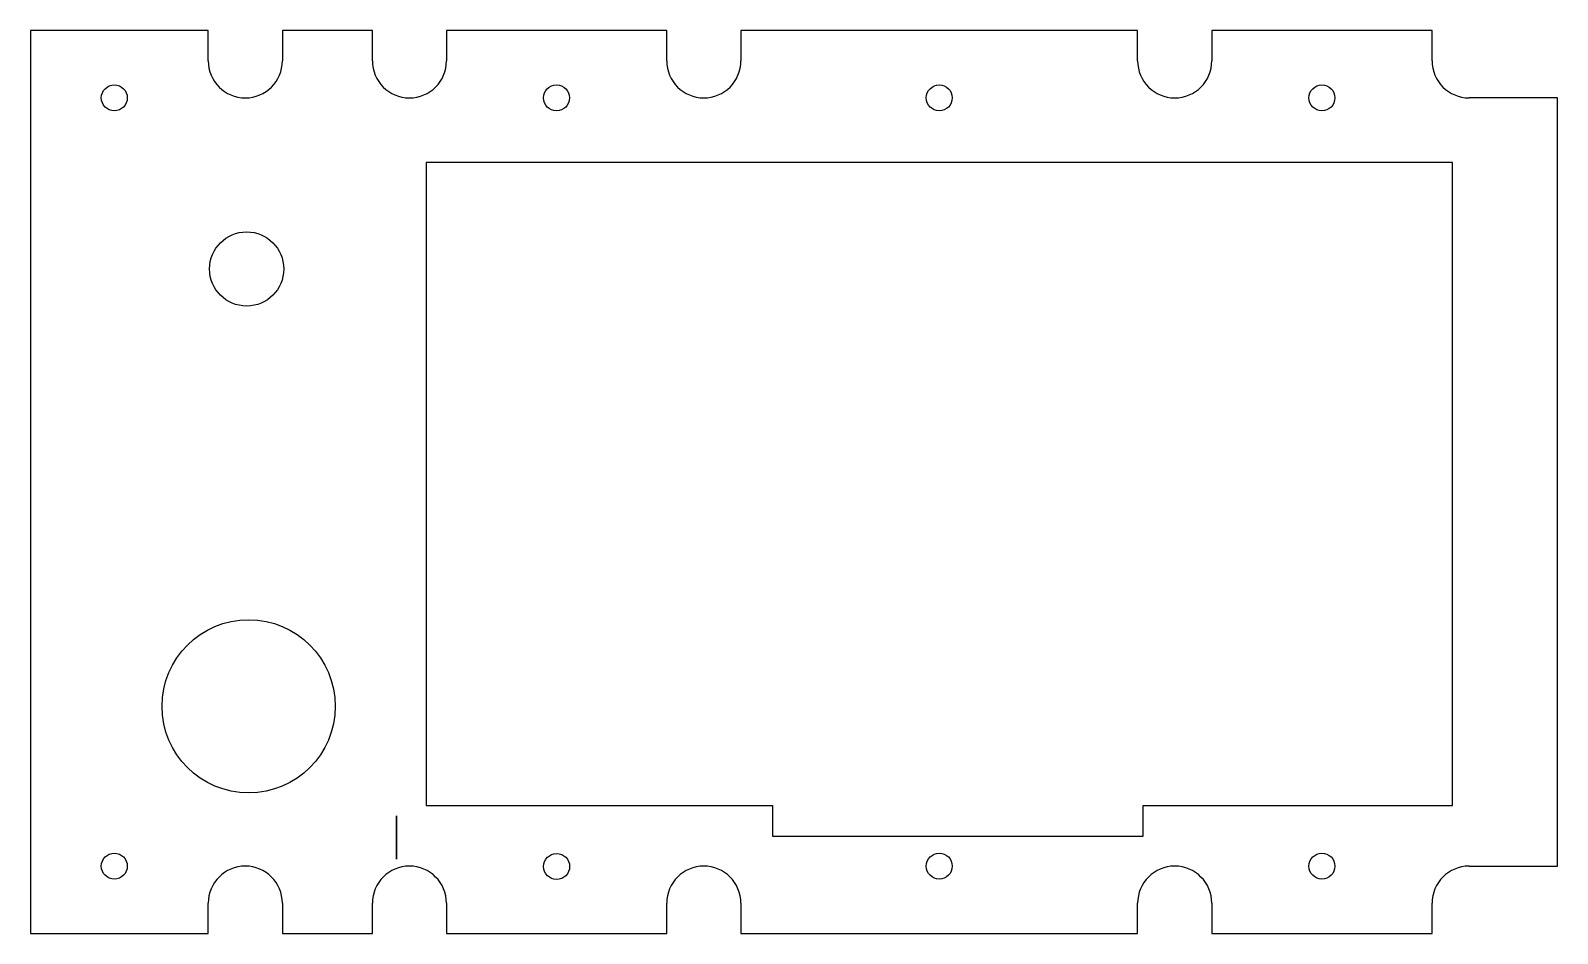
# Model space of a CAD drawing. Header units: millimetres. Extents: x -1217 to -970, y 657 to 803.
import ezdxf

# ---------------------------------------------------------------- set-up
doc = ezdxf.new("R2010")
doc.units = ezdxf.units.MM
doc.layers.get('0').update_dxf_attribs({"linetype": 'CONTINUOUS'})

msp = doc.modelspace()

# ---------------------------------------------------------------- linework, layer by layer
for p, q in [((-1217.1, 803.16), (-1217.1, 657.11)), ((-1188.36, 803.16), (-1217.1, 803.16)), ((-1188.36, 798.27), (-1188.36, 803.16)), ((-1161.81, 803.16, 0), (-1176.36, 803.16)), ((-1176.36, 803.16), (-1176.36, 798.27)), ((-1161.81, 798.27), (-1161.81, 803.16, 0)), ((-1114.19, 803.16), (-1149.81, 803.16, 0)), ((-1149.81, 803.16, 0), (-1149.81, 798.27, 0)), ((-1114.19, 798.27), (-1114.19, 803.16)), ((-1038.01, 803.16), (-1102.19, 803.16)), ((-1102.19, 803.16), (-1102.19, 798.27)), ((-1038.01, 798.27), (-1038.01, 803.16)), ((-990.39, 803.16), (-1026.01, 803.16)), ((-1026.01, 803.16), (-1026.01, 798.27)), ((-990.39, 798.27), (-990.39, 803.16)), ((-970.1, 792.27), (-984.39, 792.27)), ((-970.1, 668), (-970.1, 792.27)), ((-1157.92, 676.15), (-1157.92, 669.14)), ((-1157.92, 669.14, 0), (-1157.92, 676.15)), ((-1157.92, 669.14), (-1157.92, 669.14)), ((-984.39, 668), (-970.1, 668)), ((-1188.36, 657.11, 0), (-1188.36, 662)), ((-1176.36, 662), (-1176.36, 657.11)), ((-1161.81, 657.11, 0), (-1161.81, 662)), ((-1149.81, 662), (-1149.81, 657.11)), ((-1114.19, 657.11), (-1114.19, 662)), ((-1102.19, 662), (-1102.19, 657.11)), ((-1038.01, 657.11), (-1038.01, 662)), ((-1026.01, 662), (-1026.01, 657.11)), ((-990.39, 657.11), (-990.39, 662)), ((-1217.1, 657.11), (-1188.36, 657.11, 0)), ((-1176.36, 657.11), (-1161.81, 657.11, 0)), ((-1149.81, 657.11), (-1114.19, 657.11)), ((-1102.19, 657.11), (-1038.01, 657.11)), ((-1026.01, 657.11), (-990.39, 657.11))]:
    msp.add_line(p, q)
msp.add_lwpolyline([(-1097.1, 677.83), (-1097.1, 672.83), (-1037.1, 672.83), (-1037.1, 677.83), (-987.1, 677.83), (-987.1, 781.83), (-1153.1, 781.83), (-1153.1, 677.83)], close=True)
for centre, radius in [((-1203.55, 792.27), 2.1), ((-1132.02, 792.27), 2.1), ((-1070.1, 792.27), 2.1), ((-1008.2, 792.27), 2.1), ((-1182.14, 764.59), 6), ((-1181.82, 693.85), 14), ((-1203.55, 668), 2.1), ((-1132, 667.94), 2.1), ((-1070.1, 668), 2.1), ((-1008.2, 668), 2.1)]:
    msp.add_circle(centre, radius)
for centre, radius, start, end in [((-1182.36, 798.27), 6, -180, 0), ((-1155.81, 798.27), 6, -180, 0), ((-1108.19, 798.27), 6, -180, 0), ((-1032.01, 798.27), 6, -180, 0), ((-984.39, 798.27), 6, 180, 270), ((-1157.4, 677.56), 1.5, 249.713, 249.715), ((-1182.36, 662), 6, 0, 179.9999), ((-1155.81, 662), 6, 0, 179.9999), ((-1108.19, 662), 6, 0, 180), ((-1032.01, 662), 6, 0, 180), ((-984.39, 662), 6, 90, 180)]:
    msp.add_arc(centre, radius, start, end)

doc.saveas('drawing.dxf')
